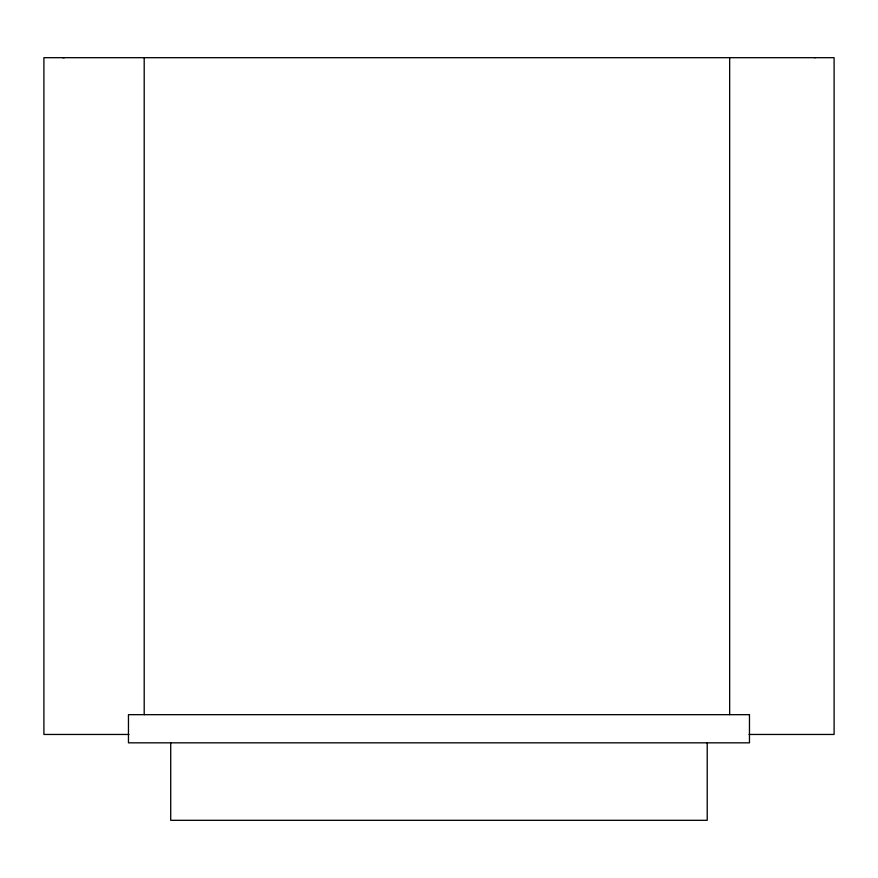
<?xml version="1.0" encoding="UTF-8"?>
<svg xmlns="http://www.w3.org/2000/svg" width="878" height="878" viewBox="0 0 878 878"><rect width="100%" height="100%" fill="white"/><g stroke="black" fill="none" stroke-linecap="round" stroke-linejoin="round"><path stroke-width="1.32" d="M814.641 57.707L815.289 57.685M128.956 734.458L43.9 734.458L43.9 57.685L834.1 57.685L834.1 734.458L749.044 734.458M62.722 57.685L64.324 57.707M729.662 57.685L729.662 714.67M707.218 742.832L707.218 820.315L170.716 820.315L170.716 742.832M144.201 57.685L144.201 714.67M749.472 714.67L128.462 714.67L128.462 742.832L749.472 742.832L749.472 714.67"/></g></svg>
